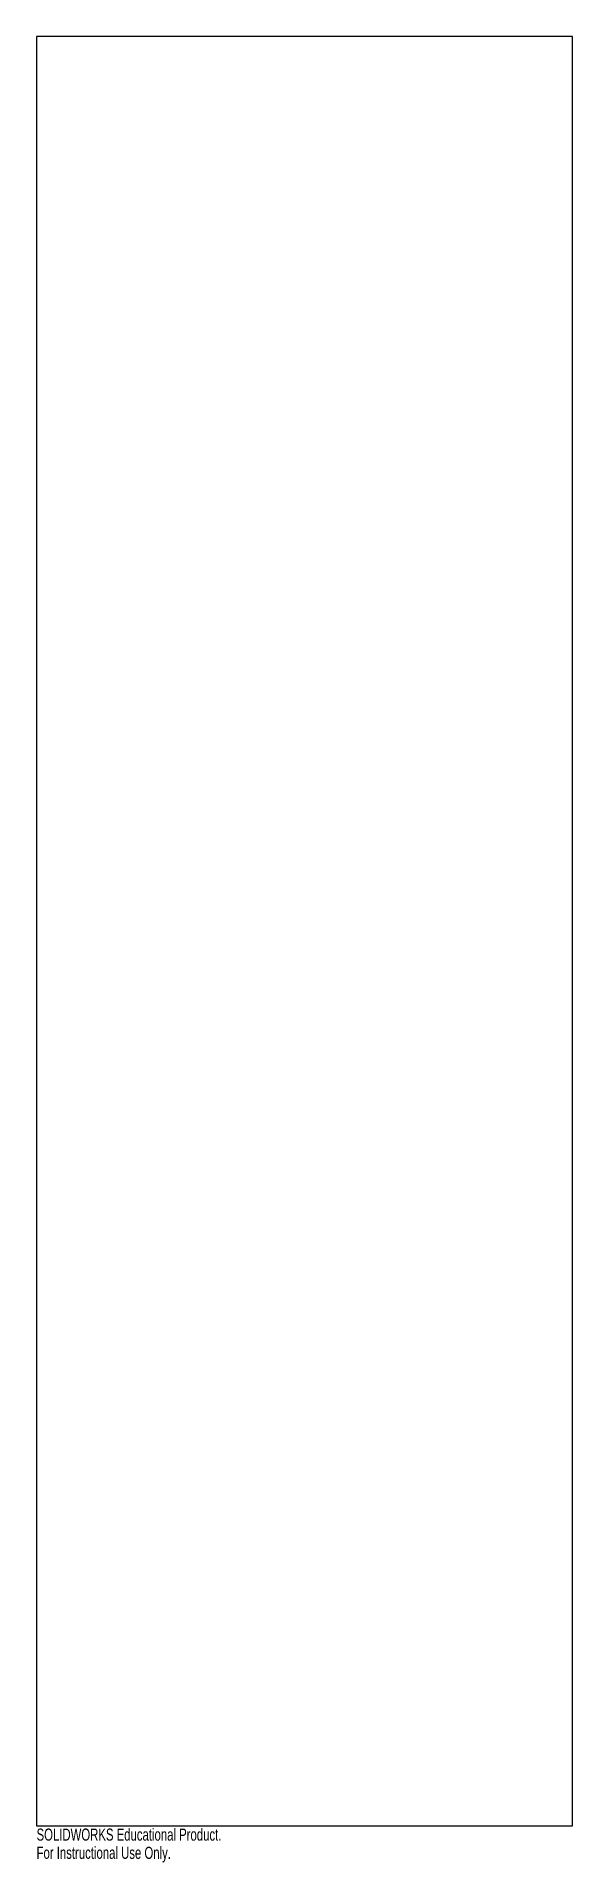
# Model space of a CAD drawing. Header units: inches. Extents: x 42.4 to 50.8, y -0.6 to 28.1.
import ezdxf

# ---------------------------------------------------------------- set-up
doc = ezdxf.new("R2010")
doc.units = ezdxf.units.IN
doc.header["$MEASUREMENT"] = 0
doc.styles.add('SLDTEXTSTYLE0', font='TXT', dxfattribs={"width": 0.7})

msp = doc.modelspace()

# ---------------------------------------------------------------- linework, layer by layer
at = {"color": 7, "linetype": 'Continuous', "lineweight": 25}
for p, q in [((50.82, 28.121), (42.41, 28.121)), ((42.41, 28.121), (42.41, 0)), ((50.82, 0), (50.82, 28.121)), ((42.41, 0), (50.82, 0))]:
    msp.add_line(p, q, dxfattribs=at)

# ---------------------------------------------------------------- texts
at = {"color": 7, "linetype": 'Continuous', "char_height": 0.1903, "attachment_point": 1, "style": 'SLDTEXTSTYLE0'}
for s, insert in [('SOLIDWORKS Educational Product.', (42.41, -0.04)), ('For Instructional Use Only.', (42.41, -0.326))]:
    msp.add_mtext(s, dxfattribs=dict(at, insert=insert))

doc.saveas('drawing.dxf')
